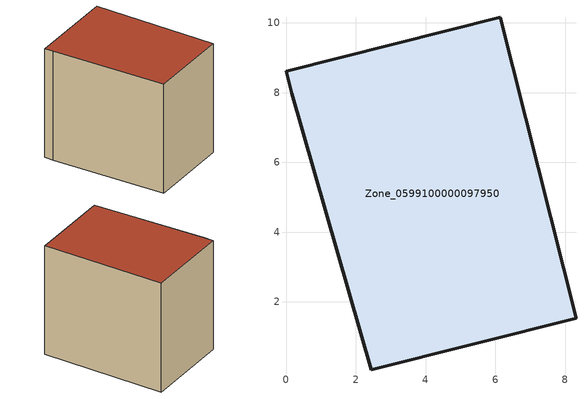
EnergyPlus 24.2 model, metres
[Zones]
Zone_0599100000097950
 floor ground (C_G): 6.14,10.16 8.31,1.53 2.44,0.06 0.16,7.98 0,8.62 z0
 wall outside (C_F): 8.31,1.53 6.14,10.16 0,8.62 0.16,7.98 2.44,0.06 8.31,1.53 z0:8.17
 roof outside (C_R): 2.44,0.06 8.31,1.53 6.14,10.16 0,8.62 0.16,7.98 z8.17
[BUILDING]
Pand.0599100000097950: North Axis=0; Terrain=City; Loads Convergence Tolerance Value=0.04; Temperature Convergence Tolerance Value=0.4; Solar Distribution=FullExterior; Maximum Number of Warmup Days=25; Minimum Number of Warmup Days=1
[Site:Location]
Rotterdam.The.Hague.AP_ZH_NLD Design_Conditions: Latitude=51.96; Longitude=4.45; Time Zone=1; Elevation=-4.5
[SITE:GROUNDTEMPERATURE:BUILDINGSURFACE]
18, 18, 18, 18, 18, 18, 18, 18, 18, 18, 18, 18
[MATERIAL] Thermal Absorptance=0.9; Solar Absorptance=0.7; Visible Absorptance=0.7
Name | Roughness | Thickness | Conductivity | Density | Specific Heat
G.TC.1965-1974 | MediumSmooth | 0.15 | 0.882353 | 540 | 1210
F.TC.1965-1974 | Rough | 0.3 | 0.697674 | 1920 | 840
R.TC.1965-1974 | MediumRough | 0.2 | 0.232558 | 1500 | 1000
[CONSTRUCTION]
C_G: G.TC.1965-1974
C_F: F.TC.1965-1974
C_R: R.TC.1965-1974
[ZONE]
Zone_0599100000097950: Type=1; Multiplier=1; Ceiling Height=Autocalculate; Volume=Autocalculate; Floor Area=autocalculate; Part of Total Floor Area=Yes
[ZONEINFILTRATION:DESIGNFLOWRATE]
Infil_Zone_0599100000097950: Zone or ZoneList or Space or SpaceList=Zone_0599100000097950; Schedule=AlwaysOn; Design Flow Rate Calculation Method=Flow/Area; Flow Rate per Floor Area=0.003; Constant Term Coefficient=1; Temperature Term Coefficient=0; Velocity Term Coefficient=0; Velocity Squared Term Coefficient=0
[HVACTEMPLATE:ZONE:IDEALLOADSAIRSYSTEM]
Zone_0599100000097950: Maximum Heating Supply Air Temperature=50; Minimum Cooling Supply Air Temperature=13; Maximum Heating Supply Air Humidity Ratio=0.0156; Minimum Cooling Supply Air Humidity Ratio=0.0077; Heating Limit=NoLimit; Cooling Limit=NoLimit; Dehumidification Control Type=ConstantSensibleHeatRatio; Cooling Sensible Heat Ratio=0.7; Dehumidification Setpoint=60; Humidification Control Type=None; Humidification Setpoint=30; Outdoor Air Method=None; Outdoor Air Flow Rate per Person=0.00944; Outdoor Air Flow Rate per Zone Floor Area=0; Outdoor Air Flow Rate per Zone=0; Demand Controlled Ventilation Type=None; Outdoor Air Economizer Type=NoEconomizer; Heat Recovery Type=None; Sensible Heat Recovery Effectiveness=0.7; Latent Heat Recovery Effectiveness=0.65
[ZONECONTROL:THERMOSTAT]
ThermostatControl_Zone_0599100000097950: Zone or ZoneList=Zone_0599100000097950; Control Type Schedule=DualSetpointControlType; Control 1=Thermostat_Zone_0599100000097950; Temperature Difference Between Cutout And Setpoint=0
[THERMOSTATSETPOINT:DUALSETPOINT]
Thermostat_Zone_0599100000097950: Heating Setpoint Temperature Schedule=HeatingSetpoint_Zone_0599100000097950; Cooling Setpoint Temperature Schedule=CoolingSetpoint_Zone_0599100000097950
[SCHEDULE:COMPACT]
HeatingSetpoint_Zone_0599100000097950: Through: 12/31, For: AllDays, Until: 24:00, 21
CoolingSetpoint_Zone_0599100000097950: Through: 12/31, For: AllDays, Until: 24:00, 24
DualSetpointControlType: Through: 12/31, For: AllDays, Until: 24:00, 4
AlwaysOn: Through: 12/31, For: AllDays, Until: 24:00, 1
